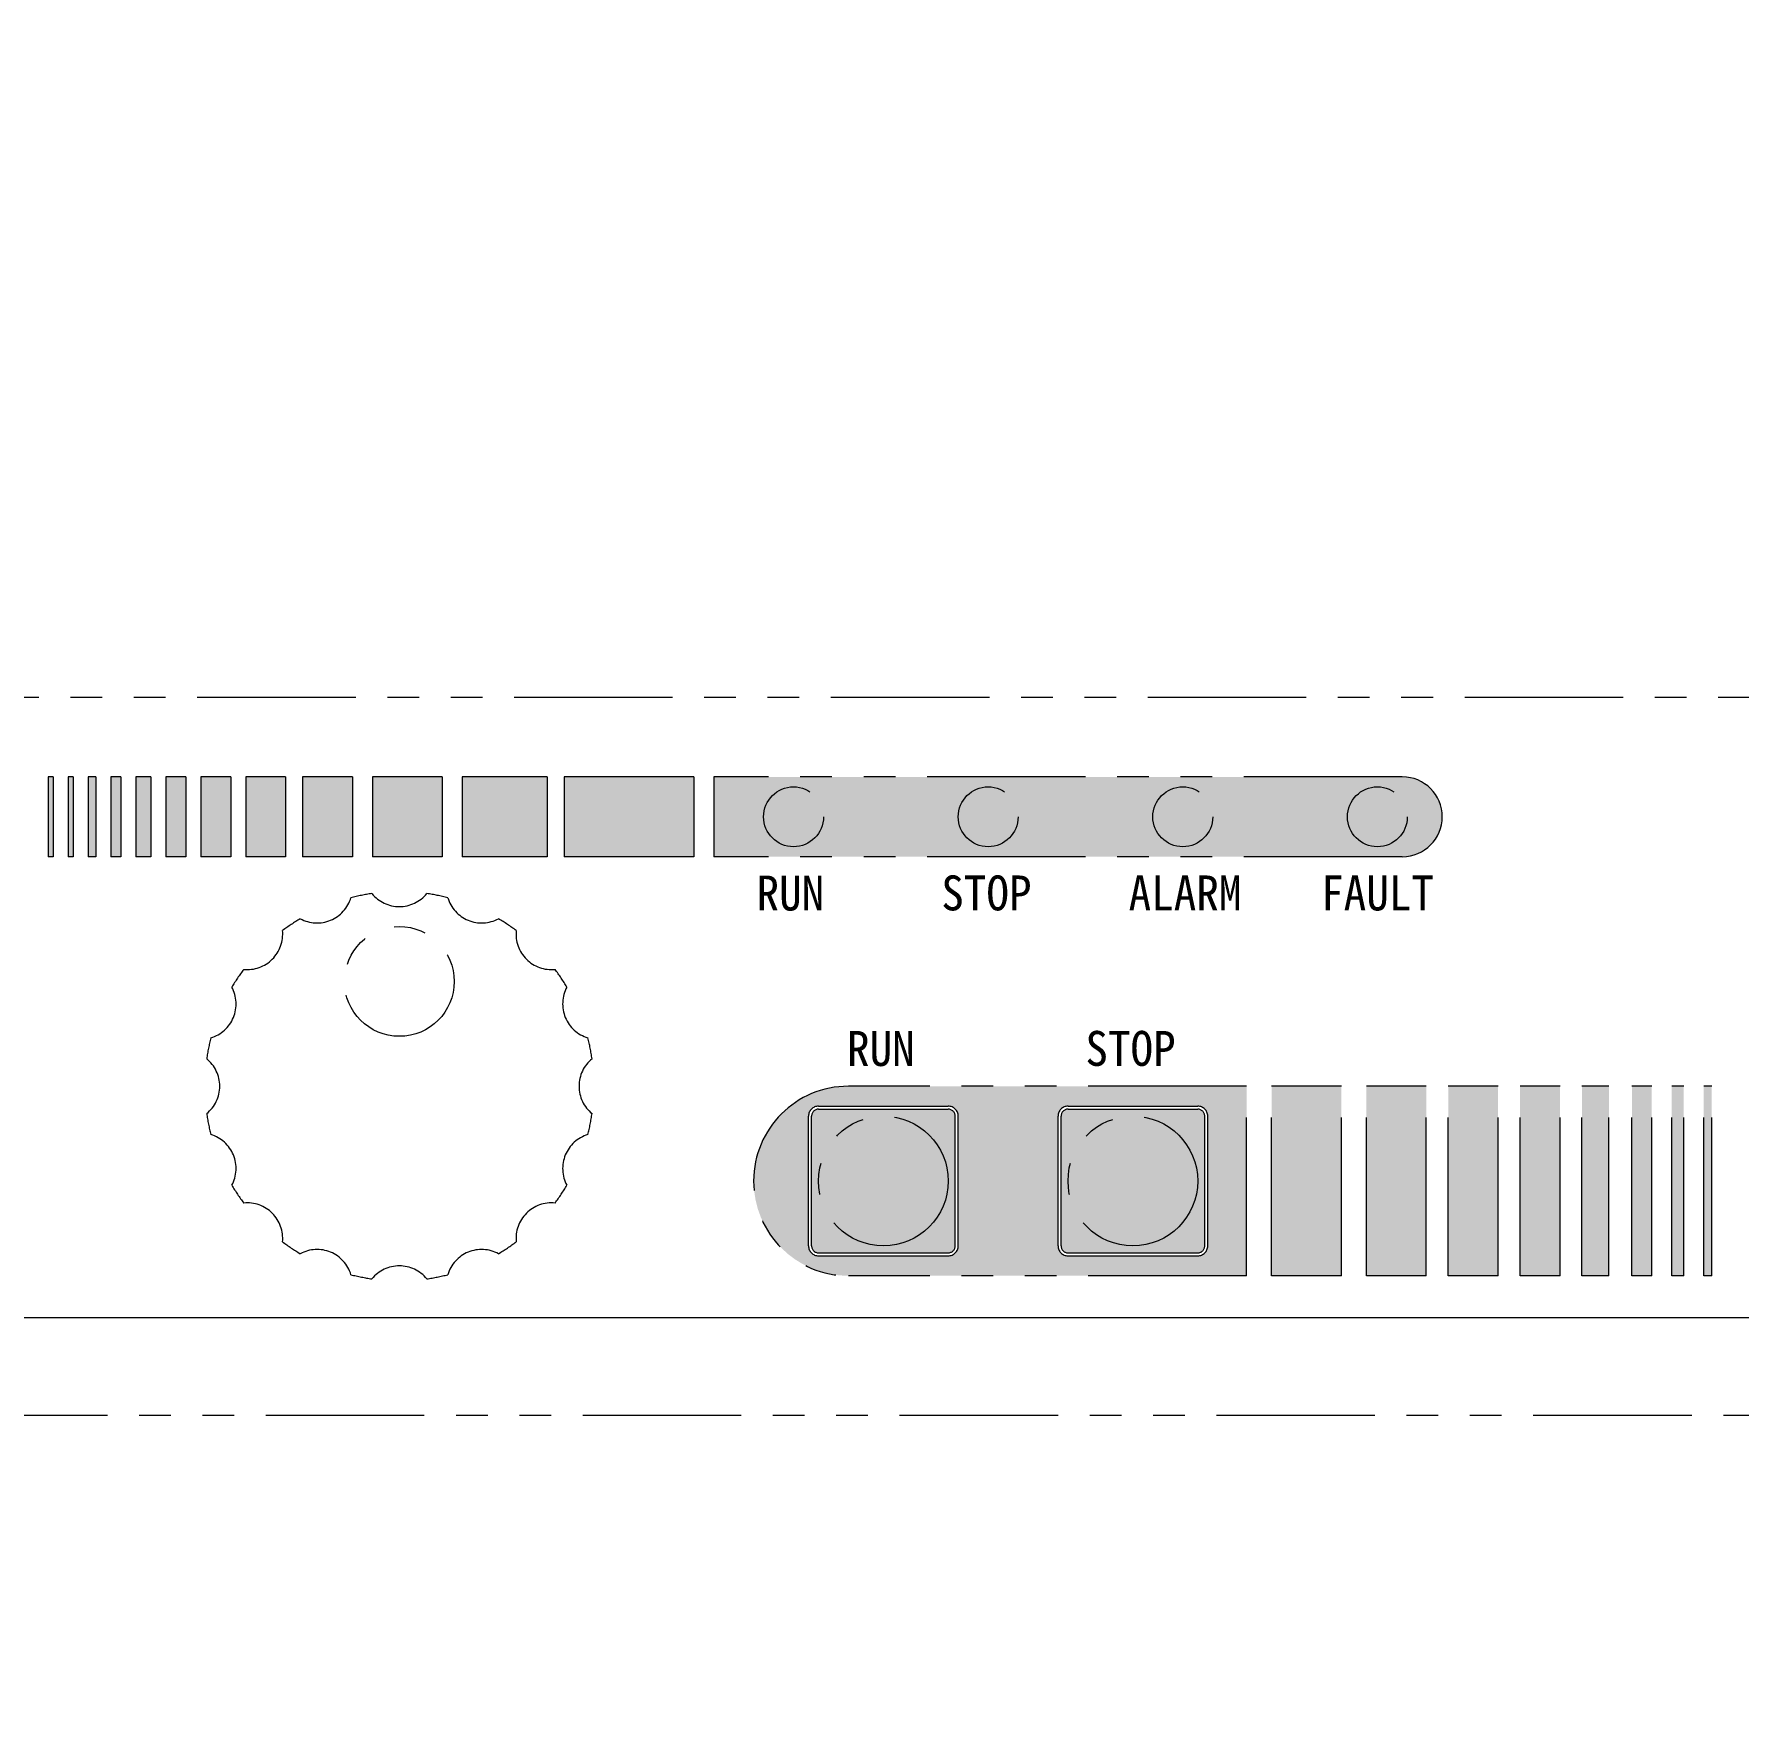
# Model space of a CAD drawing. Header units: millimetres. Extents: x -32759 to 129432, y 390 to 54305.
# Drawn here: x 15318.8 to 15489.6, y 22913 to 23081.5 of the extents above; entities that cross this region are included whole.
import ezdxf

# ---------------------------------------------------------------- set-up
doc = ezdxf.new("R2010")
doc.units = ezdxf.units.MM
doc.linetypes.add('PHANTOM2', pattern=[31.75, 15.875, -3.175, 3.175, -3.175, 3.175, -3.175])
doc.linetypes.add('PHANTOMX2', pattern=[5, 2.5, -0.5, 0.5, -0.5, 0.5, -0.5])
doc.layers.add('_BODY', color=7, linetype='Continuous', lineweight=13)
doc.styles.add('HAN', font='')
doc.styles.add('ROAMNS', font='romans.shx', dxfattribs={"width": 0.8, "bigfont": 'whgtxt.shx'})
doc.styles.get('HAN').set_extended_font_data('GulimChe')
doc.dimstyles.new('20 작은 한덕_도면칫수', dxfattribs={"dimscale": 20, "dimtxt": 3.3, "dimasz": 3.5, "dimexe": 0.65, "dimexo": 1.25, "dimgap": 1, "dimtad": 1, "dimdec": 0, "dimdsep": 46, "dimtxsty": 'ROAMNS', "dimcen": 0, "dimclrd": 7, "dimclre": 7, "dimclrt": 2, "dimadec": 0, "dimazin": 2, "dimtp": 0.1, "dimtm": 0.1, "dimtfac": 0.71, "dimtdec": 0, "dimtmove": 0, "dimatfit": 3, "dimfxl": 1, "dimlwd": -1, "dimlwe": -1, "dimarcsym": 1})

# ---------------------------------------------------------------- blocks, each defined once
blk = doc.blocks.new('A$C3C491120')
at = {"linetype": 'PHANTOM2'}
h = blk.add_hatch(color=6, dxfattribs=at)
h.paths.add_polyline_path([(144.3, 64), (143.8, 64), (143.8, 56), (144.3, 56)])
h.paths.add_polyline_path([(146.3, 64), (145.8, 64), (145.8, 56), (146.3, 56)])
h.paths.add_polyline_path([(147.8, 56), (148.6, 56), (148.6, 64), (147.8, 64)])
h.paths.add_polyline_path([(150.1, 56), (151.1, 56), (151.1, 64), (150.1, 64)])
h.paths.add_polyline_path([(154.1, 64), (152.6, 64), (152.6, 56), (154.1, 56)])
h.paths.add_polyline_path([(157.6, 64), (155.6, 64), (155.6, 56), (157.6, 56)])
h.paths.add_polyline_path([(159.1, 56), (162.1, 56), (162.1, 64), (159.1, 64)])
h.paths.add_polyline_path([(167.6, 64), (163.6, 64), (163.6, 56), (167.6, 56)])
h.paths.add_polyline_path([(174.3, 64), (169.3, 64), (169.3, 56), (174.3, 56)])
h.paths.add_polyline_path([(183.3, 64), (176.3, 64), (176.3, 56), (183.3, 56)])
h.paths.add_polyline_path([(185.3, 64), (185.3, 56), (193.8, 56), (193.8, 64)])
h.paths.add_polyline_path([(208.5, 56), (208.5, 64), (195.5, 64), (195.5, 56)])
h.paths.add_polyline_path([(210.5, 64), (210.5, 56), (279.5, 56, 1), (279.5, 64)])
h.paths.add_polyline_path([(221.5, 60, -1), (215.5, 60, -1)], flags=16)
h.paths.add_polyline_path([(241, 60, -1), (235, 60, -1)], flags=16)
h.paths.add_polyline_path([(260.5, 60, -1), (254.5, 60, -1)], flags=16)
h.paths.add_polyline_path([(280, 60, -1), (274, 60, -1)], flags=16)
for points in [[(221.5, 60, 1), (215.5, 60, 1)], [(235, 60, 1), (241, 60, 1)], [(254.5, 60, 1), (260.5, 60, 1)], [(274, 60, 1), (280, 60, 1)], [(221, 23.5, 1), (234, 23.5, 1)], [(246, 23.5, 1), (259, 23.5, 1)]]:
    blk.add_hatch(color=6, dxfattribs=at).paths.add_polyline_path(points)
h = blk.add_hatch(color=6, dxfattribs=at)
h.paths.add_polyline_path([(310.5, 33), (309.7, 33), (309.7, 14), (310.5, 14)])
h.paths.add_polyline_path([(307.7, 33), (306.5, 33), (306.5, 14), (307.7, 14)])
h.paths.add_polyline_path([(304.5, 33), (302.5, 33), (302.5, 14), (304.5, 14)])
h.paths.add_polyline_path([(300.2, 33), (297.5, 33), (297.5, 14), (300.2, 14)])
h.paths.add_polyline_path([(295.3, 33), (291.3, 33), (291.3, 14), (295.3, 14)])
h.paths.add_polyline_path([(284.1, 14), (289.1, 14), (289.1, 33), (284.1, 33)])
h.paths.add_polyline_path([(275.9, 14), (281.9, 14), (281.9, 33), (275.9, 33)])
h.paths.add_polyline_path([(273.4, 33), (266.4, 33), (266.4, 14), (273.4, 14)])
h.paths.add_polyline_path([(263.9, 33), (224, 33, 1), (224, 14), (263.9, 14)])
h.paths.add_polyline_path([(260, 17, -0.414214), (259, 16), (246, 16, -0.414214), (245, 17), (245, 30, -0.414214), (246, 31), (259, 31, -0.414214), (260, 30)], flags=16)
h.paths.add_polyline_path([(259.7, 17, -0.414214), (259, 16.3), (246, 16.3, -0.414214), (245.3, 17), (245.3, 30, -0.414214), (246, 30.7), (259, 30.7, -0.414214), (259.7, 30)], flags=0)
h.paths.add_polyline_path([(246, 23.5, -1), (259, 23.5, -1)], flags=0)
h.paths.add_polyline_path([(235, 17, -0.414214), (234, 16), (221, 16, -0.414214), (220, 17), (220, 30, -0.414214), (221, 31), (234, 31, -0.414214), (235, 30)], flags=16)
h.paths.add_polyline_path([(234.7, 17, -0.414214), (234, 16.3), (221, 16.3, -0.414214), (220.3, 17), (220.3, 30, -0.414214), (221, 30.7), (234, 30.7, -0.414214), (234.7, 30)], flags=0)
h.paths.add_polyline_path([(221, 23.5, -1), (234, 23.5, -1)], flags=0)
at = {"color": 6, "linetype": 'PHANTOM2'}
for p, q in [((0, 72), (372, 72)), ((0, 72), (372, 72)), ((0, 72), (372, 72)), ((0, 72), (372, 72)), ((0, 72), (372, 72)), ((0, 72), (372, 72)), ((144.3, 64), (143.8, 64)), ((143.8, 64), (143.8, 56)), ((144.3, 64), (144.3, 56)), ((146.3, 64), (145.8, 64)), ((145.8, 64), (145.8, 56)), ((146.3, 64), (146.3, 56)), ((148.6, 64), (147.8, 64)), ((147.8, 64), (147.8, 56)), ((148.6, 64), (148.6, 56)), ((151.1, 64), (150.1, 64)), ((150.1, 64), (150.1, 56)), ((151.1, 64), (151.1, 56)), ((154.1, 64), (152.6, 64)), ((152.6, 64), (152.6, 56)), ((154.1, 64), (154.1, 56)), ((157.6, 64), (155.6, 64)), ((155.6, 64), (155.6, 56)), ((157.6, 64), (157.6, 56)), ((162.1, 64), (159.1, 64)), ((159.1, 64), (159.1, 56)), ((162.1, 64), (162.1, 56)), ((167.6, 64), (163.6, 64)), ((163.6, 64), (163.6, 56)), ((167.6, 64), (167.6, 56)), ((174.3, 64), (169.3, 64)), ((169.3, 64), (169.3, 56)), ((174.3, 64), (174.3, 56)), ((176.3, 64), (176.3, 56)), ((183.3, 64), (176.3, 64)), ((183.3, 64), (183.3, 56)), ((193.8, 64), (185.3, 64)), ((185.3, 64), (185.3, 56)), ((193.8, 64), (193.8, 56)), ((195.5, 64), (195.5, 56)), ((208.5, 64), (195.5, 64)), ((208.5, 64), (208.5, 56)), ((210.5, 64), (210.5, 56)), ((279.5, 64), (210.5, 64)), ((144.3, 56), (143.8, 56)), ((146.3, 56), (145.8, 56)), ((148.6, 56), (147.8, 56)), ((151.1, 56), (150.1, 56)), ((154.1, 56), (152.6, 56)), ((157.6, 56), (155.6, 56)), ((162.1, 56), (159.1, 56)), ((167.6, 56), (163.6, 56)), ((174.3, 56), (169.3, 56)), ((183.3, 56), (176.3, 56)), ((193.8, 56), (185.3, 56)), ((208.5, 56), (195.5, 56)), ((279.5, 56), (210.5, 56)), ((263.9, 33), (224, 33)), ((263.9, 14), (263.9, 33)), ((273.4, 33), (266.4, 33)), ((266.4, 14), (266.4, 33)), ((273.4, 14), (273.4, 33)), ((281.9, 33), (275.9, 33)), ((275.9, 14), (275.9, 33)), ((281.9, 14), (281.9, 33)), ((284.1, 14), (284.1, 33)), ((289.1, 33), (284.1, 33)), ((289.1, 14), (289.1, 33)), ((291.3, 14), (291.3, 33)), ((295.3, 33), (291.3, 33)), ((295.3, 14), (295.3, 33)), ((297.5, 14), (297.5, 33)), ((300.2, 33), (297.5, 33)), ((300.2, 14), (300.2, 33)), ((302.5, 14), (302.5, 33)), ((304.5, 33), (302.5, 33)), ((304.5, 14), (304.5, 33)), ((307.7, 33), (306.5, 33)), ((306.5, 14), (306.5, 33)), ((307.7, 14), (307.7, 33)), ((309.7, 14), (309.7, 33)), ((310.5, 33), (309.7, 33)), ((310.5, 14), (310.5, 33)), ((221, 31), (234, 31)), ((246, 31), (259, 31)), ((220, 17), (220, 30)), ((220.3, 17), (220.3, 30)), ((221, 30.7), (234, 30.7)), ((234.7, 17), (234.7, 30)), ((235, 17), (235, 30)), ((245, 17), (245, 30)), ((245.3, 17), (245.3, 30)), ((246, 30.7), (259, 30.7)), ((259.7, 17), (259.7, 30)), ((260, 17), (260, 30)), ((221, 16.3), (234, 16.3)), ((221, 16), (234, 16)), ((246, 16.3), (259, 16.3)), ((246, 16), (259, 16)), ((263.9, 14), (224, 14)), ((273.4, 14), (266.4, 14)), ((281.9, 14), (275.9, 14)), ((289.1, 14), (284.1, 14)), ((295.3, 14), (291.3, 14)), ((300.2, 14), (297.5, 14)), ((304.5, 14), (302.5, 14)), ((307.7, 14), (306.5, 14)), ((310.5, 14), (309.7, 14)), ((372, 0), (0, 0)), ((372, 0), (0, 0)), ((372, 0), (0, 0)), ((372, 0), (0, 0)), ((372, 0), (0, 0)), ((372, 0), (0, 0))]:
    blk.add_line(p, q, dxfattribs=at)
for centre, radius in [((218.5, 60), 3), ((218.5, 60), 3), ((238, 60), 3), ((238, 60), 3), ((257.5, 60), 3), ((257.5, 60), 3), ((277, 60), 3), ((277, 60), 3), ((179, 43.5), 5.5), ((227.5, 23.5), 6.5), ((252.5, 23.5), 6.5)]:
    blk.add_circle(centre, radius, dxfattribs=at)
for centre, radius, start, end in [((279.5, 60), 4, 270, 90), ((170.75, 52.91), 3.55, 241.7231, 343.2769), ((179, 33), 19.5, 98.1072, 104.3928), ((179, 54.55), 3.55, 219.2231, 320.7769), ((179, 33), 19.5, 75.6072, 81.8928), ((187.25, 52.91), 3.55, 196.7231, 298.2769), ((179, 33), 19.5, 120.6072, 126.8928), ((179, 33), 19.5, 53.1072, 59.3928), ((163.76, 48.24), 3.55, 264.2231, 5.7769), ((194.24, 48.24), 3.55, 174.2231, 275.7769), ((179, 33), 19.5, 143.1072, 149.3928), ((179, 33), 19.5, 30.6072, 36.8928), ((159.09, 41.25), 3.55, 286.7231, 28.2769), ((198.91, 41.25), 3.55, 151.7231, 253.2769), ((179, 33), 19.5, 165.6072, 171.8928), ((179, 33), 19.5, 8.1072, 14.3928), ((157.45, 33), 3.55, 309.2231, 50.7769), ((200.55, 33), 3.55, 129.2231, 230.7769), ((224, 23.5), 9.5, 90, 270), ((221, 30), 1, 90, 180), ((234, 30), 1, 0, 90), ((246, 30), 1, 90, 180), ((259, 30), 1, 0, 90), ((179, 33), 19.5, 188.1072, 194.3928), ((179, 33), 19.5, 345.6072, 351.8928), ((221, 30), 0.7, 90, 180), ((234, 30), 0.7, 0, 90), ((246, 30), 0.7, 90, 180), ((259, 30), 0.7, 0, 90), ((159.09, 24.75), 3.55, 331.7231, 73.2769), ((198.91, 24.75), 3.55, 106.7231, 208.2769), ((179, 33), 19.5, 210.6072, 216.8928), ((179, 33), 19.5, 323.1072, 329.3928), ((163.76, 17.76), 3.55, 354.2231, 95.7769), ((194.24, 17.76), 3.55, 84.2231, 185.7769), ((179, 33), 19.5, 233.1072, 239.3928), ((179, 33), 19.5, 300.6072, 306.8928), ((170.75, 13.09), 3.55, 16.7231, 118.2769), ((187.25, 13.09), 3.55, 61.7231, 163.2769), ((221, 17), 1, 180, 270), ((221, 17), 0.7, 180, 270), ((234, 17), 0.7, 270, 0), ((234, 17), 1, 270, 0), ((246, 17), 1, 180, 270), ((246, 17), 0.7, 180, 270), ((259, 17), 0.7, 270, 0), ((259, 17), 1, 270, 0), ((179, 33), 19.5, 255.6072, 261.8928), ((179, 11.45), 3.55, 39.2231, 140.7769), ((179, 33), 19.5, 278.1072, 284.3928)]:
    blk.add_arc(centre, radius, start, end, dxfattribs=at)
at = {"color": 6, "linetype": 'PHANTOM2', "style": 'HAN'}
for s, p in [('RUN', (214.79, 50.61)), ('STOP', (233.3, 50.62)), ('ALARM', (252.07, 50.62)), ('FAULT', (271.36, 50.62)), ('RUN', (223.85, 35.03)), ('STOP', (247.74, 35.04))]:
    blk.add_text(s, height=3.5, dxfattribs=at).set_placement(p)
blk = doc.blocks.new('sdfgdgsgfsd')
at = {"color": 6, "linetype": 'PHANTOMX2', "ltscale": 100}
blk.add_arc((145240.15, 6016.72), 880, 270, 0, dxfattribs=at)
at = {"color": 6, "linetype": 'PHANTOM2', "ltscale": 40}
blk.add_blockref('A$C3C491120', (145444.15, 5656.65), dxfattribs=at)
blk = doc.blocks.new('*D1527')
at = {"color": 7, "linetype": 'ByBlock', "transparency": 16777216}
for p, q in [((258880.77, 142948.88), (254932.15, 142948.88)), ((254945.15, 135742.86), (254945.15, 142878.88)), ((265299.64, 135672.86), (254932.15, 135672.86))]:
    blk.add_line(p, q, dxfattribs=at)
at = {"color": 7, "transparency": 16777216}
for points in [[(254933.48, 142878.88), (254956.82, 142878.88), (254945.15, 142948.88)], [(254933.48, 135742.86), (254956.82, 135742.86), (254945.15, 135672.86)]]:
    blk.add_solid(points, dxfattribs=at)
at = {"layer": 'Defpoints', "color": 0, "transparency": 16777216}
for p in [(254945.15, 142948.88), (258905.77, 142948.88), (265324.64, 135672.86)]:
    blk.add_point(p, dxfattribs=at)
at = {"color": 2, "transparency": 16777216, "insert": (254892.15, 139310.87), "char_height": 66, "attachment_point": 5, "rotation": 90, "style": 'ROAMNS'}
blk.add_mtext('7276', dxfattribs=at)
blk = doc.blocks.new('*D1528')
at = {"color": 7, "linetype": 'ByBlock', "transparency": 16777216}
for p, q in [((257603.27, 140861.76), (255311.3, 140861.76)), ((255324.3, 135742.86), (255324.3, 140791.76)), ((265301.28, 135672.86), (255311.3, 135672.86))]:
    blk.add_line(p, q, dxfattribs=at)
at = {"color": 7, "transparency": 16777216}
for points in [[(255312.64, 140791.76), (255335.97, 140791.76), (255324.3, 140861.76)], [(255312.64, 135742.86), (255335.97, 135742.86), (255324.3, 135672.86)]]:
    blk.add_solid(points, dxfattribs=at)
at = {"layer": 'Defpoints', "color": 0, "transparency": 16777216}
for p in [(255324.3, 140861.76), (257628.27, 140861.76), (265326.28, 135672.86)]:
    blk.add_point(p, dxfattribs=at)
at = {"color": 2, "transparency": 16777216, "insert": (255271.3, 138267.31), "char_height": 66, "attachment_point": 5, "rotation": 90, "style": 'ROAMNS'}
blk.add_mtext('5189', dxfattribs=at)
blk = doc.blocks.new('sdfgsdfgcxvxbxcv')
blk.add_blockref('sdfgdgsgfsd', (118076.127, 130006.408))
for base, p1, p2, picture, middle in [((254945.149, 142948.879), (265324.638, 135672.858), (258905.774, 142948.879), '*D1527', (254892.149, 139310.868)), ((255324.304, 140861.761), (265326.278, 135672.858), (257628.273, 140861.761), '*D1528', (255271.304, 138267.31))]:
    dim = blk.add_linear_dim(base=base, p1=p1, p2=p2, angle=90, dimstyle='20 작은 한덕_도면칫수')
    dim.commit()
    dim.dimension.update_dxf_attribs({"geometry": picture, "text_midpoint": middle})

msp = doc.modelspace()

# ---------------------------------------------------------------- block references
at = {"layer": '_BODY'}
msp.add_blockref('sdfgsdfgcxvxbxcv', (-248343.91, -112719.97), dxfattribs=at)

doc.saveas('drawing.dxf')
